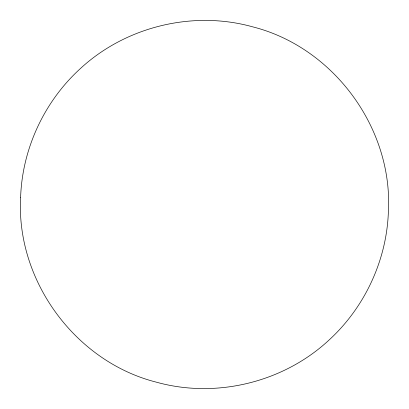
<?xml version="1.0" encoding="UTF-8"?>
<svg xmlns="http://www.w3.org/2000/svg" width="409" height="409" viewBox="0 0 409 409"><rect width="100%" height="100%" fill="white"/><g stroke="black" fill="none" stroke-linecap="round" stroke-linejoin="round"><path stroke-width="0.61" d="M20.624 197.307C15.9 280.589 75.374 361.704 156.32 382.154C216.024 398.841 283.273 382.425 328.703 340.354C364.634 307.645 386.761 260.293 388.376 211.693C393.1 128.411 333.626 47.296 252.68 26.846C192.976 10.159 125.727 26.575 80.297 68.646C44.366 101.355 22.239 148.707 20.624 197.307"/></g></svg>
